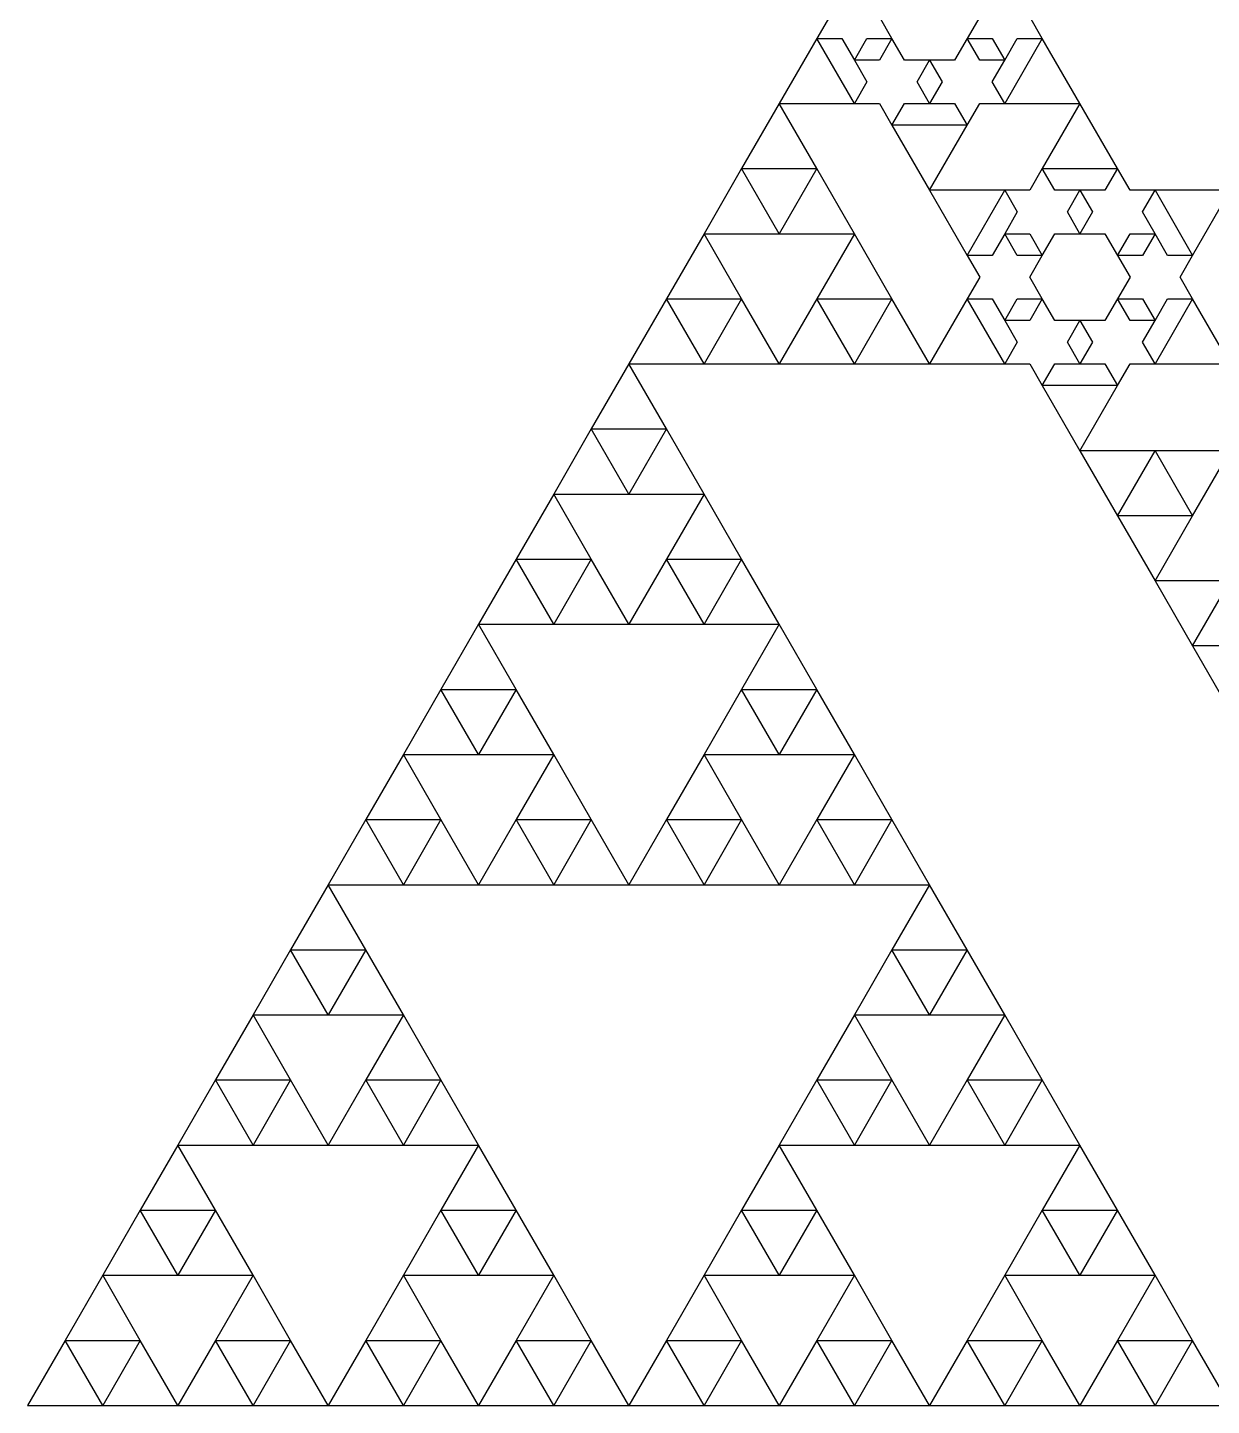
# Model space of a CAD drawing. Header units: metres. Extents: x -50 to 50, y -58 to 58.
# Drawn here: x -50 to -25.39, y -28.87 to -0.23 of the extents above; entities that cross this region are included whole.
import ezdxf

# ---------------------------------------------------------------- set-up
doc = ezdxf.new("R2010")
doc.units = ezdxf.units.M

msp = doc.modelspace()

# ---------------------------------------------------------------- linework, layer by layer
for p, q in [((-33.3333, 0), (-33.5938, -0.45105)), ((-32.0312, -0.45105), (-32.2917, 0)), ((-30.2083, 0), (-30.4688, -0.45105)), ((-28.9062, -0.45105), (-29.1667, 0)), ((-33.5938, -0.45105), (-34.375, -1.80421)), ((-33.5938, -0.45105), (-33.0729, -0.45105)), ((-32.8125, -1.80421), (-33.5938, -0.45105)), ((-33.0729, -0.45105), (-32.8125, -0.9021)), ((-32.8125, -0.9021), (-32.5521, -0.45105)), ((-32.5521, -0.45105), (-32.0312, -0.45105)), ((-32.0312, -0.45105), (-32.2917, -0.9021)), ((-31.7708, -0.9021), (-32.0312, -0.45105)), ((-30.4688, -0.45105), (-30.7292, -0.9021)), ((-30.4688, -0.45105), (-29.9479, -0.45105)), ((-30.2083, -0.9021), (-30.4688, -0.45105)), ((-29.9479, -0.45105), (-29.6875, -0.9021)), ((-29.6875, -0.9021), (-29.4271, -0.45105)), ((-28.9062, -0.45105), (-29.6875, -1.80421)), ((-29.4271, -0.45105), (-28.9062, -0.45105)), ((-28.125, -1.80421), (-28.9062, -0.45105)), ((-32.2917, -0.9021), (-32.8125, -0.9021)), ((-32.8125, -0.9021), (-32.5521, -1.35316)), ((-31.25, -0.9021), (-31.7708, -0.9021)), ((-31.5104, -1.35315), (-31.25, -0.9021)), ((-30.7292, -0.9021), (-31.25, -0.9021)), ((-31.25, -0.9021), (-30.9896, -1.35316)), ((-29.6875, -0.9021), (-30.2083, -0.9021)), ((-29.9479, -1.35316), (-29.6875, -0.9021)), ((-32.5521, -1.35316), (-32.8125, -1.80421)), ((-31.25, -1.80421), (-31.5104, -1.35315)), ((-30.9896, -1.35316), (-31.25, -1.80421)), ((-29.6875, -1.80421), (-29.9479, -1.35316)), ((-34.375, -1.80421), (-35.1562, -3.15738)), ((-34.375, -1.80421), (-32.8125, -1.80421)), ((-33.5938, -3.15738), (-34.375, -1.80421)), ((-32.8125, -1.80421), (-32.2917, -1.80421)), ((-32.2917, -1.80421), (-32.0312, -2.25526)), ((-32.0312, -2.25526), (-31.7708, -1.80421)), ((-31.7708, -1.80421), (-31.25, -1.80421)), ((-31.25, -1.80421), (-30.7292, -1.80421)), ((-30.7292, -1.80421), (-30.4688, -2.25526)), ((-30.4688, -2.25526), (-30.2083, -1.80421)), ((-30.2083, -1.80421), (-29.6875, -1.80421)), ((-29.6875, -1.80421), (-28.125, -1.80421)), ((-28.125, -1.80421), (-28.9062, -3.15738)), ((-27.3438, -3.15738), (-28.125, -1.80421)), ((-30.4688, -2.25526), (-32.0312, -2.25526)), ((-32.0312, -2.25526), (-31.25, -3.60843)), ((-31.25, -3.60843), (-30.4688, -2.25526)), ((-35.1562, -3.15738), (-35.9375, -4.51054)), ((-35.1562, -3.15738), (-33.5938, -3.15738)), ((-34.375, -4.51054), (-35.1562, -3.15738)), ((-33.5938, -3.15738), (-34.375, -4.51054)), ((-32.8125, -4.51054), (-33.5938, -3.15738)), ((-28.9062, -3.15738), (-29.1667, -3.60843)), ((-28.9062, -3.15738), (-27.3438, -3.15738)), ((-28.6458, -3.60843), (-28.9062, -3.15738)), ((-27.3438, -3.15738), (-27.6042, -3.60843)), ((-27.0833, -3.60843), (-27.3438, -3.15738)), ((-29.6875, -3.60843), (-31.25, -3.60843)), ((-31.25, -3.60843), (-30.4688, -4.96159)), ((-30.4688, -4.96159), (-29.6875, -3.60843)), ((-29.1667, -3.60843), (-29.6875, -3.60843)), ((-29.6875, -3.60843), (-29.4271, -4.05949)), ((-28.125, -3.60843), (-28.6458, -3.60843)), ((-28.3854, -4.05949), (-28.125, -3.60843)), ((-27.6042, -3.60843), (-28.125, -3.60843)), ((-28.125, -3.60843), (-27.8646, -4.05949)), ((-26.5625, -3.60843), (-27.0833, -3.60843)), ((-26.8229, -4.05949), (-26.5625, -3.60843)), ((-25, -3.60843), (-26.5625, -3.60843)), ((-26.5625, -3.60843), (-25.7812, -4.96159)), ((-25.7812, -4.96159), (-25, -3.60843)), ((-29.4271, -4.05949), (-29.6875, -4.51054)), ((-28.125, -4.51054), (-28.3854, -4.05949)), ((-27.8646, -4.05949), (-28.125, -4.51054)), ((-26.5625, -4.51054), (-26.8229, -4.05949)), ((-35.9375, -4.51054), (-36.7188, -5.86371)), ((-35.9375, -4.51054), (-34.375, -4.51054)), ((-35.1562, -5.86371), (-35.9375, -4.51054)), ((-34.375, -4.51054), (-32.8125, -4.51054)), ((-32.8125, -4.51054), (-33.5938, -5.86371)), ((-32.0312, -5.86371), (-32.8125, -4.51054)), ((-29.6875, -4.51054), (-29.9479, -4.96159)), ((-29.6875, -4.51054), (-29.1667, -4.51054)), ((-29.4271, -4.96159), (-29.6875, -4.51054)), ((-29.1667, -4.51054), (-28.9062, -4.96159)), ((-28.9062, -4.96159), (-28.6458, -4.51054)), ((-28.6458, -4.51054), (-28.125, -4.51054)), ((-28.125, -4.51054), (-27.6042, -4.51054)), ((-27.6042, -4.51054), (-27.3438, -4.96159)), ((-27.3438, -4.96159), (-27.0833, -4.51054)), ((-27.0833, -4.51054), (-26.5625, -4.51054)), ((-26.5625, -4.51054), (-26.8229, -4.96159)), ((-26.3021, -4.96159), (-26.5625, -4.51054)), ((-29.9479, -4.96159), (-30.4688, -4.96159)), ((-30.4688, -4.96159), (-30.2083, -5.41266)), ((-28.9062, -4.96159), (-29.4271, -4.96159)), ((-29.1667, -5.41264), (-28.9062, -4.96159)), ((-26.8229, -4.96159), (-27.3438, -4.96159)), ((-27.3438, -4.96159), (-27.0833, -5.41266)), ((-25.7812, -4.96159), (-26.3021, -4.96159)), ((-26.0417, -5.41266), (-25.7812, -4.96159)), ((-30.2083, -5.41266), (-30.4688, -5.86371)), ((-28.9062, -5.86371), (-29.1667, -5.41264)), ((-27.0833, -5.41266), (-27.3438, -5.86371)), ((-25.7812, -5.86371), (-26.0417, -5.41266)), ((-36.7188, -5.86371), (-37.5, -7.21687)), ((-36.7188, -5.86371), (-35.1562, -5.86371)), ((-35.9375, -7.21687), (-36.7188, -5.86371)), ((-35.1562, -5.86371), (-35.9375, -7.21687)), ((-34.375, -7.21687), (-35.1562, -5.86371)), ((-33.5938, -5.86371), (-34.375, -7.21687)), ((-33.5938, -5.86371), (-32.0312, -5.86371)), ((-32.8125, -7.21687), (-33.5938, -5.86371)), ((-32.0312, -5.86371), (-32.8125, -7.21687)), ((-31.25, -7.21687), (-32.0312, -5.86371)), ((-30.4688, -5.86371), (-31.25, -7.21687)), ((-30.4688, -5.86371), (-29.9479, -5.86371)), ((-29.6875, -7.21687), (-30.4688, -5.86371)), ((-29.9479, -5.86371), (-29.6875, -6.31476)), ((-29.6875, -6.31476), (-29.4271, -5.86371)), ((-29.4271, -5.86371), (-28.9062, -5.86371)), ((-28.9062, -5.86371), (-29.1667, -6.31476)), ((-28.6458, -6.31476), (-28.9062, -5.86371)), ((-27.3438, -5.86371), (-27.6042, -6.31476)), ((-27.3438, -5.86371), (-26.8229, -5.86371)), ((-27.0833, -6.31476), (-27.3438, -5.86371)), ((-26.8229, -5.86371), (-26.5625, -6.31476)), ((-26.5625, -6.31476), (-26.3021, -5.86371)), ((-25.7812, -5.86371), (-26.5625, -7.21687)), ((-26.3021, -5.86371), (-25.7812, -5.86371)), ((-25, -7.21687), (-25.7812, -5.86371)), ((-29.1667, -6.31476), (-29.6875, -6.31476)), ((-29.6875, -6.31476), (-29.4271, -6.76582)), ((-28.125, -6.31476), (-28.6458, -6.31476)), ((-28.3854, -6.76581), (-28.125, -6.31476)), ((-27.6042, -6.31476), (-28.125, -6.31476)), ((-28.125, -6.31476), (-27.8646, -6.76582)), ((-26.5625, -6.31476), (-27.0833, -6.31476)), ((-26.8229, -6.76582), (-26.5625, -6.31476)), ((-29.4271, -6.76582), (-29.6875, -7.21687)), ((-28.125, -7.21687), (-28.3854, -6.76581)), ((-27.8646, -6.76582), (-28.125, -7.21687)), ((-26.5625, -7.21687), (-26.8229, -6.76582)), ((-37.5, -7.21687), (-38.2812, -8.57004)), ((-37.5, -7.21687), (-35.9375, -7.21687)), ((-36.7188, -8.57004), (-37.5, -7.21687)), ((-35.9375, -7.21687), (-34.375, -7.21687)), ((-34.375, -7.21687), (-32.8125, -7.21687)), ((-32.8125, -7.21687), (-31.25, -7.21687)), ((-31.25, -7.21687), (-29.6875, -7.21687)), ((-29.6875, -7.21687), (-29.1667, -7.21687)), ((-29.1667, -7.21687), (-28.9062, -7.66792)), ((-28.9062, -7.66792), (-28.6458, -7.21687)), ((-28.6458, -7.21687), (-28.125, -7.21687)), ((-28.125, -7.21687), (-27.6042, -7.21687)), ((-27.6042, -7.21687), (-27.3438, -7.66792)), ((-27.3438, -7.66792), (-27.0833, -7.21687)), ((-27.0833, -7.21687), (-26.5625, -7.21687)), ((-26.5625, -7.21687), (-25, -7.21687)), ((-27.3438, -7.66792), (-28.9062, -7.66792)), ((-28.9062, -7.66792), (-28.125, -9.02109)), ((-28.125, -9.02109), (-27.3438, -7.66792)), ((-38.2812, -8.57004), (-39.0625, -9.9232)), ((-38.2812, -8.57004), (-36.7188, -8.57004)), ((-37.5, -9.9232), (-38.2812, -8.57004)), ((-36.7188, -8.57004), (-37.5, -9.9232)), ((-35.9375, -9.9232), (-36.7188, -8.57004)), ((-26.5625, -9.02109), (-28.125, -9.02109)), ((-28.125, -9.02109), (-27.3438, -10.3743)), ((-27.3438, -10.3743), (-26.5625, -9.02109)), ((-25, -9.02109), (-26.5625, -9.02109)), ((-26.5625, -9.02109), (-25.7812, -10.3743)), ((-25.7812, -10.3743), (-25, -9.02109)), ((-39.0625, -9.9232), (-39.8438, -11.2764)), ((-39.0625, -9.9232), (-37.5, -9.9232)), ((-38.2812, -11.2764), (-39.0625, -9.9232)), ((-37.5, -9.9232), (-35.9375, -9.9232)), ((-35.9375, -9.9232), (-36.7188, -11.2764)), ((-35.1562, -11.2764), (-35.9375, -9.9232)), ((-25.7812, -10.3743), (-27.3438, -10.3743)), ((-27.3438, -10.3743), (-26.5625, -11.7274)), ((-26.5625, -11.7274), (-25.7812, -10.3743)), ((-39.8438, -11.2764), (-40.625, -12.6295)), ((-39.8438, -11.2764), (-38.2812, -11.2764)), ((-39.0625, -12.6295), (-39.8438, -11.2764)), ((-38.2812, -11.2764), (-39.0625, -12.6295)), ((-37.5, -12.6295), (-38.2812, -11.2764)), ((-36.7188, -11.2764), (-37.5, -12.6295)), ((-36.7188, -11.2764), (-35.1562, -11.2764)), ((-35.9375, -12.6295), (-36.7188, -11.2764)), ((-35.1562, -11.2764), (-35.9375, -12.6295)), ((-34.375, -12.6295), (-35.1562, -11.2764)), ((-25, -11.7274), (-26.5625, -11.7274)), ((-26.5625, -11.7274), (-25.7812, -13.0806)), ((-25.7812, -13.0806), (-25, -11.7274)), ((-40.625, -12.6295), (-41.4062, -13.9827)), ((-40.625, -12.6295), (-39.0625, -12.6295)), ((-39.8438, -13.9827), (-40.625, -12.6295)), ((-39.0625, -12.6295), (-37.5, -12.6295)), ((-37.5, -12.6295), (-35.9375, -12.6295)), ((-35.9375, -12.6295), (-34.375, -12.6295)), ((-34.375, -12.6295), (-35.1562, -13.9827)), ((-33.5938, -13.9827), (-34.375, -12.6295)), ((-24.2188, -13.0806), (-25.7812, -13.0806)), ((-25.7812, -13.0806), (-25, -14.4337)), ((-41.4062, -13.9827), (-42.1875, -15.3359)), ((-41.4062, -13.9827), (-39.8438, -13.9827)), ((-40.625, -15.3359), (-41.4062, -13.9827)), ((-39.8438, -13.9827), (-40.625, -15.3359)), ((-39.0625, -15.3359), (-39.8438, -13.9827)), ((-35.1562, -13.9827), (-35.9375, -15.3359)), ((-35.1562, -13.9827), (-33.5938, -13.9827)), ((-34.375, -15.3359), (-35.1562, -13.9827)), ((-33.5938, -13.9827), (-34.375, -15.3359)), ((-32.8125, -15.3359), (-33.5938, -13.9827)), ((-42.1875, -15.3359), (-42.9688, -16.689)), ((-42.1875, -15.3359), (-40.625, -15.3359)), ((-41.4062, -16.689), (-42.1875, -15.3359)), ((-40.625, -15.3359), (-39.0625, -15.3359)), ((-39.0625, -15.3359), (-39.8438, -16.689)), ((-38.2812, -16.689), (-39.0625, -15.3359)), ((-35.9375, -15.3359), (-36.7188, -16.689)), ((-35.9375, -15.3359), (-34.375, -15.3359)), ((-35.1562, -16.689), (-35.9375, -15.3359)), ((-34.375, -15.3359), (-32.8125, -15.3359)), ((-32.8125, -15.3359), (-33.5938, -16.689)), ((-32.0312, -16.689), (-32.8125, -15.3359)), ((-42.9688, -16.689), (-43.75, -18.0422)), ((-42.9688, -16.689), (-41.4062, -16.689)), ((-42.1875, -18.0422), (-42.9688, -16.689)), ((-41.4062, -16.689), (-42.1875, -18.0422)), ((-40.625, -18.0422), (-41.4062, -16.689)), ((-39.8438, -16.689), (-40.625, -18.0422)), ((-39.8438, -16.689), (-38.2812, -16.689)), ((-39.0625, -18.0422), (-39.8438, -16.689)), ((-38.2812, -16.689), (-39.0625, -18.0422)), ((-37.5, -18.0422), (-38.2812, -16.689)), ((-36.7188, -16.689), (-37.5, -18.0422)), ((-36.7188, -16.689), (-35.1562, -16.689)), ((-35.9375, -18.0422), (-36.7188, -16.689)), ((-35.1562, -16.689), (-35.9375, -18.0422)), ((-34.375, -18.0422), (-35.1562, -16.689)), ((-33.5938, -16.689), (-34.375, -18.0422)), ((-33.5938, -16.689), (-32.0312, -16.689)), ((-32.8125, -18.0422), (-33.5938, -16.689)), ((-32.0312, -16.689), (-32.8125, -18.0422)), ((-31.25, -18.0422), (-32.0312, -16.689)), ((-43.75, -18.0422), (-44.5312, -19.3954)), ((-43.75, -18.0422), (-42.1875, -18.0422)), ((-42.9688, -19.3954), (-43.75, -18.0422)), ((-42.1875, -18.0422), (-40.625, -18.0422)), ((-40.625, -18.0422), (-39.0625, -18.0422)), ((-39.0625, -18.0422), (-37.5, -18.0422)), ((-37.5, -18.0422), (-35.9375, -18.0422)), ((-35.9375, -18.0422), (-34.375, -18.0422)), ((-34.375, -18.0422), (-32.8125, -18.0422)), ((-32.8125, -18.0422), (-31.25, -18.0422)), ((-31.25, -18.0422), (-32.0312, -19.3954)), ((-30.4688, -19.3954), (-31.25, -18.0422)), ((-44.5312, -19.3954), (-45.3125, -20.7485)), ((-44.5312, -19.3954), (-42.9688, -19.3954)), ((-43.75, -20.7485), (-44.5312, -19.3954)), ((-42.9688, -19.3954), (-43.75, -20.7485)), ((-42.1875, -20.7485), (-42.9688, -19.3954)), ((-32.0312, -19.3954), (-32.8125, -20.7485)), ((-32.0312, -19.3954), (-30.4688, -19.3954)), ((-31.25, -20.7485), (-32.0312, -19.3954)), ((-30.4688, -19.3954), (-31.25, -20.7485)), ((-29.6875, -20.7485), (-30.4688, -19.3954)), ((-45.3125, -20.7485), (-46.0938, -22.1017)), ((-45.3125, -20.7485), (-43.75, -20.7485)), ((-44.5312, -22.1017), (-45.3125, -20.7485)), ((-43.75, -20.7485), (-42.1875, -20.7485)), ((-42.1875, -20.7485), (-42.9688, -22.1017)), ((-41.4062, -22.1017), (-42.1875, -20.7485)), ((-32.8125, -20.7485), (-33.5938, -22.1017)), ((-32.8125, -20.7485), (-31.25, -20.7485)), ((-32.0312, -22.1017), (-32.8125, -20.7485)), ((-31.25, -20.7485), (-29.6875, -20.7485)), ((-29.6875, -20.7485), (-30.4688, -22.1017)), ((-28.9062, -22.1017), (-29.6875, -20.7485)), ((-46.0938, -22.1017), (-46.875, -23.4548)), ((-46.0938, -22.1017), (-44.5312, -22.1017)), ((-45.3125, -23.4548), (-46.0938, -22.1017)), ((-44.5312, -22.1017), (-45.3125, -23.4548)), ((-43.75, -23.4548), (-44.5312, -22.1017)), ((-42.9688, -22.1017), (-43.75, -23.4548)), ((-42.9688, -22.1017), (-41.4062, -22.1017)), ((-42.1875, -23.4548), (-42.9688, -22.1017)), ((-41.4062, -22.1017), (-42.1875, -23.4548)), ((-40.625, -23.4548), (-41.4062, -22.1017)), ((-33.5938, -22.1017), (-34.375, -23.4548)), ((-33.5938, -22.1017), (-32.0312, -22.1017)), ((-32.8125, -23.4548), (-33.5938, -22.1017)), ((-32.0312, -22.1017), (-32.8125, -23.4548)), ((-31.25, -23.4548), (-32.0312, -22.1017)), ((-30.4688, -22.1017), (-31.25, -23.4548)), ((-30.4688, -22.1017), (-28.9062, -22.1017)), ((-29.6875, -23.4548), (-30.4688, -22.1017)), ((-28.9062, -22.1017), (-29.6875, -23.4548)), ((-28.125, -23.4548), (-28.9062, -22.1017)), ((-46.875, -23.4548), (-47.6562, -24.808)), ((-46.875, -23.4548), (-45.3125, -23.4548)), ((-46.0938, -24.808), (-46.875, -23.4548)), ((-45.3125, -23.4548), (-43.75, -23.4548)), ((-43.75, -23.4548), (-42.1875, -23.4548)), ((-42.1875, -23.4548), (-40.625, -23.4548)), ((-40.625, -23.4548), (-41.4062, -24.808)), ((-39.8438, -24.808), (-40.625, -23.4548)), ((-34.375, -23.4548), (-35.1562, -24.808)), ((-34.375, -23.4548), (-32.8125, -23.4548)), ((-33.5938, -24.808), (-34.375, -23.4548)), ((-32.8125, -23.4548), (-31.25, -23.4548)), ((-31.25, -23.4548), (-29.6875, -23.4548)), ((-29.6875, -23.4548), (-28.125, -23.4548)), ((-28.125, -23.4548), (-28.9062, -24.808)), ((-27.3438, -24.808), (-28.125, -23.4548)), ((-47.6562, -24.808), (-48.4375, -26.1612)), ((-47.6562, -24.808), (-46.0938, -24.808)), ((-46.875, -26.1612), (-47.6562, -24.808)), ((-46.0938, -24.808), (-46.875, -26.1612)), ((-45.3125, -26.1612), (-46.0938, -24.808)), ((-41.4062, -24.808), (-42.1875, -26.1612)), ((-41.4062, -24.808), (-39.8438, -24.808)), ((-40.625, -26.1612), (-41.4062, -24.808)), ((-39.8438, -24.808), (-40.625, -26.1612)), ((-39.0625, -26.1612), (-39.8438, -24.808)), ((-35.1562, -24.808), (-35.9375, -26.1612)), ((-35.1562, -24.808), (-33.5938, -24.808)), ((-34.375, -26.1612), (-35.1562, -24.808)), ((-33.5938, -24.808), (-34.375, -26.1612)), ((-32.8125, -26.1612), (-33.5938, -24.808)), ((-28.9062, -24.808), (-29.6875, -26.1612)), ((-28.9062, -24.808), (-27.3438, -24.808)), ((-28.125, -26.1612), (-28.9062, -24.808)), ((-27.3438, -24.808), (-28.125, -26.1612)), ((-26.5625, -26.1612), (-27.3438, -24.808)), ((-48.4375, -26.1612), (-49.2188, -27.5143)), ((-48.4375, -26.1612), (-46.875, -26.1612)), ((-47.6562, -27.5143), (-48.4375, -26.1612)), ((-46.875, -26.1612), (-45.3125, -26.1612)), ((-45.3125, -26.1612), (-46.0938, -27.5143)), ((-44.5312, -27.5143), (-45.3125, -26.1612)), ((-42.1875, -26.1612), (-42.9688, -27.5143)), ((-42.1875, -26.1612), (-40.625, -26.1612)), ((-41.4062, -27.5143), (-42.1875, -26.1612)), ((-40.625, -26.1612), (-39.0625, -26.1612)), ((-39.0625, -26.1612), (-39.8438, -27.5143)), ((-38.2812, -27.5143), (-39.0625, -26.1612)), ((-35.9375, -26.1612), (-36.7188, -27.5143)), ((-35.9375, -26.1612), (-34.375, -26.1612)), ((-35.1562, -27.5143), (-35.9375, -26.1612)), ((-34.375, -26.1612), (-32.8125, -26.1612)), ((-32.8125, -26.1612), (-33.5938, -27.5143)), ((-32.0312, -27.5143), (-32.8125, -26.1612)), ((-29.6875, -26.1612), (-30.4688, -27.5143)), ((-29.6875, -26.1612), (-28.125, -26.1612)), ((-28.9062, -27.5143), (-29.6875, -26.1612)), ((-28.125, -26.1612), (-26.5625, -26.1612)), ((-26.5625, -26.1612), (-27.3438, -27.5143)), ((-25.7812, -27.5143), (-26.5625, -26.1612)), ((-49.2188, -27.5143), (-50, -28.8675)), ((-49.2188, -27.5143), (-47.6562, -27.5143)), ((-48.4375, -28.8675), (-49.2188, -27.5143)), ((-47.6562, -27.5143), (-48.4375, -28.8675)), ((-46.875, -28.8675), (-47.6562, -27.5143)), ((-46.0938, -27.5143), (-46.875, -28.8675)), ((-46.0938, -27.5143), (-44.5312, -27.5143)), ((-45.3125, -28.8675), (-46.0938, -27.5143)), ((-44.5312, -27.5143), (-45.3125, -28.8675)), ((-43.75, -28.8675), (-44.5312, -27.5143)), ((-42.9688, -27.5143), (-43.75, -28.8675)), ((-42.9688, -27.5143), (-41.4062, -27.5143)), ((-42.1875, -28.8675), (-42.9688, -27.5143)), ((-41.4062, -27.5143), (-42.1875, -28.8675)), ((-40.625, -28.8675), (-41.4062, -27.5143)), ((-39.8438, -27.5143), (-40.625, -28.8675)), ((-39.8438, -27.5143), (-38.2812, -27.5143)), ((-39.0625, -28.8675), (-39.8438, -27.5143)), ((-38.2812, -27.5143), (-39.0625, -28.8675)), ((-37.5, -28.8675), (-38.2812, -27.5143)), ((-36.7188, -27.5143), (-37.5, -28.8675)), ((-36.7188, -27.5143), (-35.1562, -27.5143)), ((-35.9375, -28.8675), (-36.7188, -27.5143)), ((-35.1562, -27.5143), (-35.9375, -28.8675)), ((-34.375, -28.8675), (-35.1562, -27.5143)), ((-33.5938, -27.5143), (-34.375, -28.8675)), ((-33.5938, -27.5143), (-32.0312, -27.5143)), ((-32.8125, -28.8675), (-33.5938, -27.5143)), ((-32.0312, -27.5143), (-32.8125, -28.8675)), ((-31.25, -28.8675), (-32.0312, -27.5143)), ((-30.4688, -27.5143), (-31.25, -28.8675)), ((-30.4688, -27.5143), (-28.9062, -27.5143)), ((-29.6875, -28.8675), (-30.4688, -27.5143)), ((-28.9062, -27.5143), (-29.6875, -28.8675)), ((-28.125, -28.8675), (-28.9062, -27.5143)), ((-27.3438, -27.5143), (-28.125, -28.8675)), ((-27.3438, -27.5143), (-25.7812, -27.5143)), ((-26.5625, -28.8675), (-27.3438, -27.5143)), ((-25.7812, -27.5143), (-26.5625, -28.8675)), ((-25, -28.8675), (-25.7812, -27.5143)), ((-50, -28.8675), (-48.4375, -28.8675)), ((-48.4375, -28.8675), (-46.875, -28.8675)), ((-46.875, -28.8675), (-45.3125, -28.8675)), ((-45.3125, -28.8675), (-43.75, -28.8675)), ((-43.75, -28.8675), (-42.1875, -28.8675)), ((-42.1875, -28.8675), (-40.625, -28.8675)), ((-40.625, -28.8675), (-39.0625, -28.8675)), ((-39.0625, -28.8675), (-37.5, -28.8675)), ((-37.5, -28.8675), (-35.9375, -28.8675)), ((-35.9375, -28.8675), (-34.375, -28.8675)), ((-34.375, -28.8675), (-32.8125, -28.8675)), ((-32.8125, -28.8675), (-31.25, -28.8675)), ((-31.25, -28.8675), (-29.6875, -28.8675)), ((-29.6875, -28.8675), (-28.125, -28.8675)), ((-28.125, -28.8675), (-26.5625, -28.8675)), ((-26.5625, -28.8675), (-25, -28.8675))]:
    msp.add_line(p, q)

doc.saveas('drawing.dxf')
